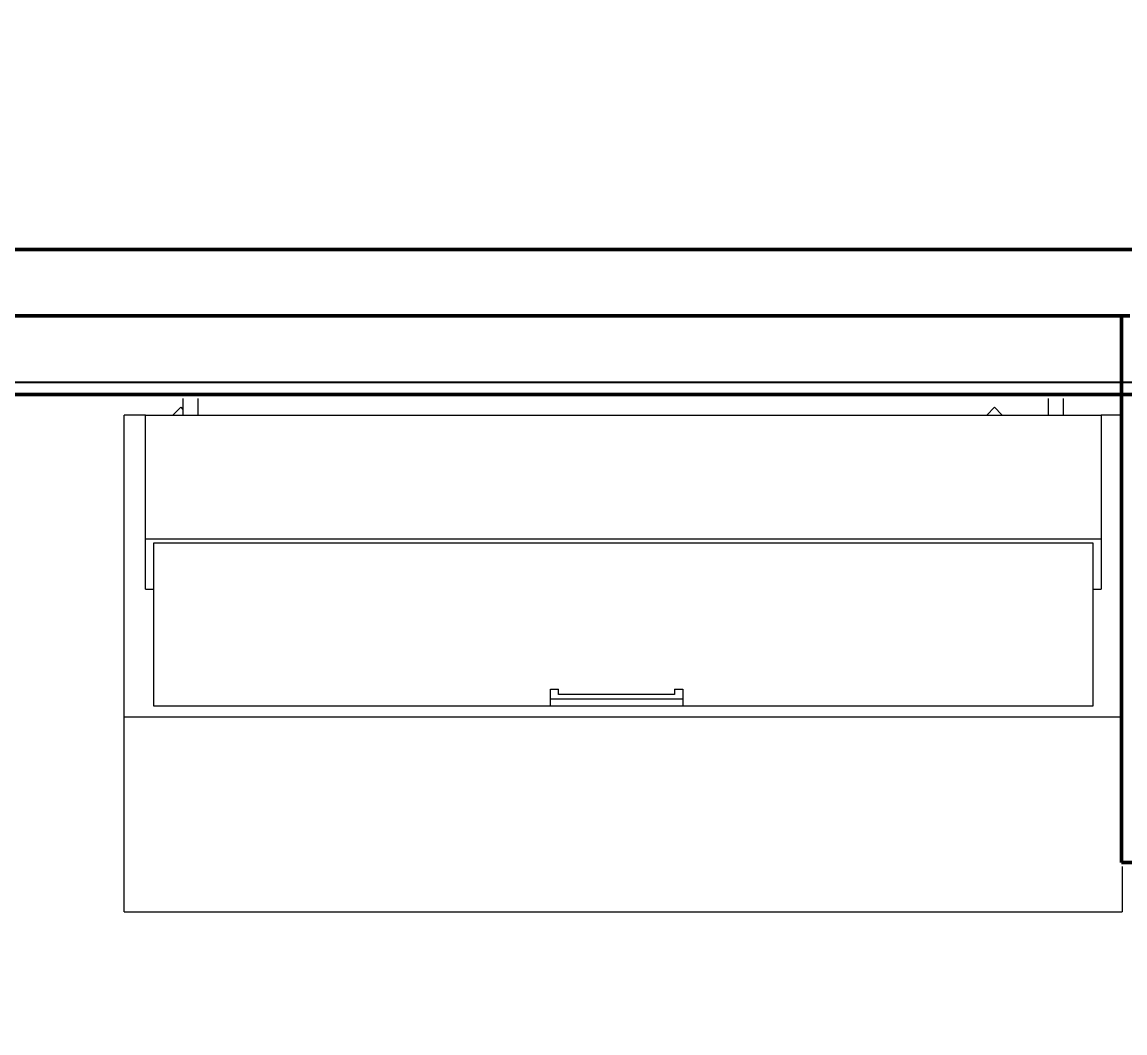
# Model space of a CAD drawing. Header units: inches. Extents: x -460 to 10305, y -938 to 5356.
# Drawn here: x 1209.9 to 1276.5, y 915 to 976 of the extents above; entities that cross this region are included whole.
import ezdxf
from ezdxf import colors
from ezdxf.entities.mleader import LeaderData, LeaderLine
from ezdxf.math import Vec2, Vec3

# ---------------------------------------------------------------- set-up
doc = ezdxf.new("R2010")
doc.units = ezdxf.units.IN
doc.header["$MEASUREMENT"] = 0
doc.layers.add('01-0263-G-DWG-BFP-ARCH$0$SP-CASE', color=11, linetype='Continuous', lineweight=13)
doc.layers.add('01-0263-G-DWG-BFP-ARCH$0$SP-WALL', color=7, linetype='Continuous')
doc.layers.add('T-Detl-Wrko-ISD50184 Kitchen Ringer', color=150, linetype='Continuous')

# ---------------------------------------------------------------- blocks, each defined once
blk = doc.blocks.new('01-0263-G-DWG-BFP-ARCH', base_point=(1295.158, 1352.862))
at = {"layer": '01-0263-G-DWG-BFP-ARCH$0$SP-CASE'}
for p, q in [((2514.483, 2302.874), (2514.483, 2301.874)), ((2515.407, 2301.874), (2515.407, 2302.874)), ((2566.733, 2302.874), (2566.733, 2301.874)), ((2567.657, 2301.874), (2567.657, 2302.874)), ((2514.349, 2302.339), (2513.884, 2301.874)), ((2514.349, 2302.339), (2514.474, 2302.213)), ((2563.482, 2302.339), (2563.017, 2301.874)), ((2563.482, 2302.339), (2563.94, 2301.881)), ((2510.945, 2283.624), (2510.945, 2301.874)), ((2512.225, 2301.874), (2510.945, 2301.874)), ((2512.225, 2294.374), (2512.225, 2301.874)), ((2512.225, 2301.874), (2569.921, 2301.874)), ((2569.921, 2301.874), (2569.921, 2294.374)), ((2571.195, 2301.874), (2569.921, 2301.874)), ((2512.225, 2291.362), (2512.225, 2294.374)), ((2569.921, 2294.374), (2512.225, 2294.374)), ((2512.734, 2284.299), (2512.734, 2294.157)), ((2512.734, 2294.157), (2569.421, 2294.157)), ((2569.421, 2294.157), (2569.421, 2284.299)), ((2569.921, 2294.374), (2569.921, 2291.362)), ((2512.225, 2291.362), (2512.734, 2291.362)), ((2569.421, 2291.362), (2569.921, 2291.362)), ((2536.671, 2284.738), (2536.671, 2285.324)), ((2536.671, 2285.324), (2537.171, 2285.324)), ((2537.171, 2285.004), (2537.171, 2285.324)), ((2544.171, 2285.004), (2537.171, 2285.004)), ((2544.171, 2285.324), (2544.671, 2285.324)), ((2544.171, 2285.324), (2544.171, 2285.004)), ((2544.671, 2285.324), (2544.671, 2284.738)), ((2536.671, 2284.299), (2512.734, 2284.299)), ((2536.671, 2284.294), (2536.671, 2284.738)), ((2536.671, 2284.738), (2544.671, 2284.738)), ((2544.671, 2284.294), (2536.671, 2284.294)), ((2544.671, 2284.738), (2544.671, 2284.294)), ((2569.421, 2284.299), (2544.671, 2284.299)), ((2510.945, 2271.874), (2510.945, 2283.624)), ((2571.195, 2283.624), (2510.945, 2283.624)), ((2571.195, 2274.624), (2571.195, 2271.874)), ((2510.945, 2271.874), (2571.195, 2271.874))]:
    blk.add_line(p, q, dxfattribs=at)
at = {"layer": '01-0263-G-DWG-BFP-ARCH$0$SP-WALL', "lineweight": 50}
for p, q in [((2578.158, 2311.862), (2438.658, 2311.862)), ((2571.658, 2307.862), (2438.658, 2307.862)), ((2571.158, 2307.862), (2571.158, 2274.862)), ((2438.658, 2303.112), (2574.158, 2303.112)), ((2571.158, 2274.862), (2630.158, 2274.862))]:
    blk.add_line(p, q, dxfattribs=at)
at = {"layer": '01-0263-G-DWG-BFP-ARCH$0$SP-WALL'}
blk.add_line((2439.408, 2303.862), (2574.158, 2303.862), dxfattribs=at)

msp = doc.modelspace()

# ---------------------------------------------------------------- block references
msp.add_blockref('01-0263-G-DWG-BFP-ARCH', (0.263, 3.261))

# ---------------------------------------------------------------- next in the draw order: leaders
at = {"layer": 'T-Detl-Wrko-ISD50184 Kitchen Ringer'}
ml = msp.add_multileader_mtext('Standard', dxfattribs=at)
ml.set_content('ISD50184\\PInstall a tie cable from the office, room G27 to the wall and tie in the external ringer.', color=256)
ml.set_leader_properties()
ml.build(insert=Vec2(0, 0))
ml.multileader.update_dxf_attribs({"text_right_attachment_type": 6, "dogleg_length": 0.36, "arrow_head_size": 0.18})
ctx = ml.context
ctx.base_point, ctx.char_height, ctx.arrow_head_size, ctx.landing_gap_size, ctx.plane_origin = Vec3(1243.149, 1474.435), 20, 0.18, 0.09, Vec3(803.636, 1058.448)
ctx.right_attachment = 6
notes = []
notes.append((ctx, [(1, (1, 1, 0), (1570.356, 1461.102), (-1, 0), 0.36, [(0, [(803.636, 1058.448)], 0, []), (1, [(1780.066, 707.382)], 0, [])])]))
ctx.mtext.insert, ctx.mtext.width, ctx.mtext.flow_direction = Vec3(1243.239, 1487.769), 342.14719, 5
for ctx, leaders in notes:
    for number, flags, end, landing, length, lines in leaders:
        leader = LeaderData()
        leader.index, (leader.has_last_leader_line, leader.has_dogleg_vector, leader.attachment_direction) = number, flags
        leader.last_leader_point, leader.dogleg_vector, leader.dogleg_length = Vec3(end), Vec3(landing), length
        for number, points, colour, breaks in lines:
            line = LeaderLine()
            line.index, line.vertices, line.color, line.breaks = number, Vec3.list(points), colors.encode_raw_color(colour), breaks
            leader.lines.append(line)
        ctx.leaders.append(leader)

doc.saveas('drawing.dxf')
